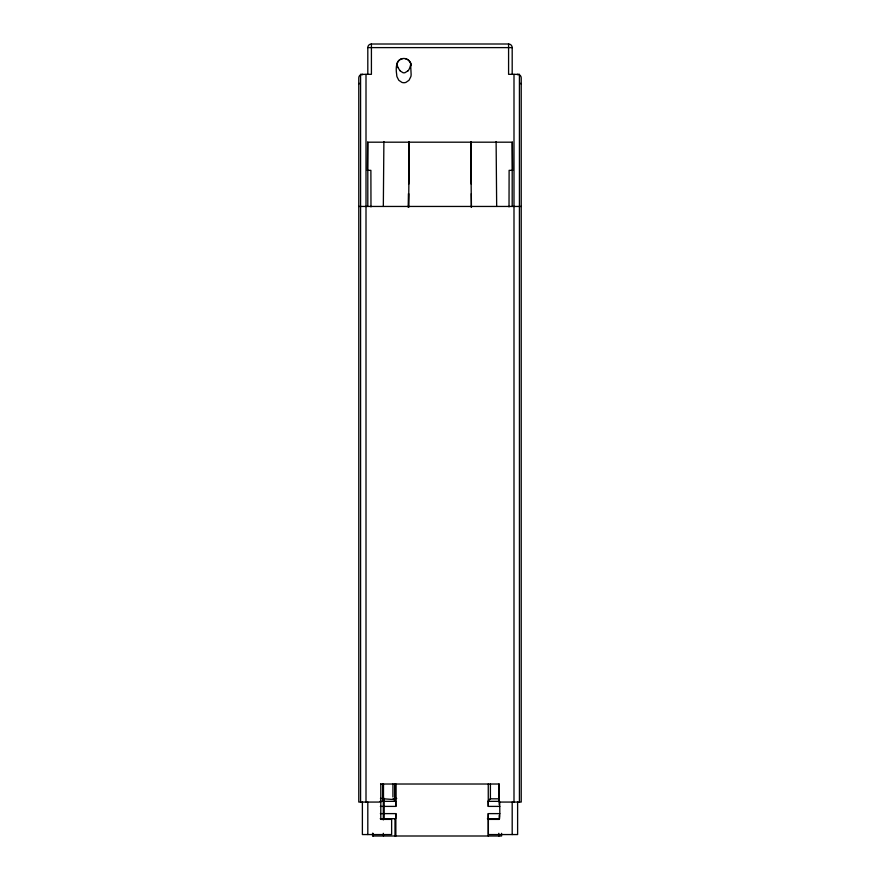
<?xml version="1.0" encoding="UTF-8"?>
<svg xmlns="http://www.w3.org/2000/svg" width="880" height="880" viewBox="0 0 880 880"><rect width="100%" height="100%" fill="white"/><g stroke="black" fill="none" stroke-linecap="round" stroke-linejoin="round"><path stroke-width="1.32" d="M499.697 801.35L487.949 801.35L490.402 798.82L490.402 784.014M509.025 206.899L509.113 170.346L512.776 170.346M409.299 141.691L408.628 207.35M410.553 62.854L411.125 74.382A9.548 9.548 0 0 1 410.839 76.681L409.002 80.278L405.889 82.401A6.314 6.314 0 0 1 401.918 82.401L398.794 80.278L396.957 76.681A9.548 9.548 0 0 1 396.682 74.382C395.791 69.3 395.538 59.576 402.721 58.542M408.573 207.35L408.683 193.677M408.76 184.096L409.09 141.691M367.4 169.62L367.642 142.054M383.328 206.448L383.889 141.559M408.276 207.35L408.419 193.677M408.76 159.478L408.936 141.691M383.834 801.35L383.911 798.82L392.612 799.469M384.186 818.675L384.186 801.35M380.347 813.615L395.846 813.615L395.736 818.675L380.237 818.675M488.147 818.675L488.257 813.615L499.807 813.615L499.73 802.604M499.73 817.41L499.807 813.615M410.718 64.702L409.772 67.705A13.42 12.023 14.1 0 1 407.836 71.137M407.66 71.005L405.02 72.666A3.696 3.234 0 0 1 403.062 72.732L399.905 70.752M489.72 799.447L490.402 798.82M361.79 74.371L371.415 74.327L371.415 44.011L508.585 44A3.608 3.608 0 0 1 512.193 47.608L512.193 74.36M367.807 74.36L367.807 47.608L512.182 47.608M518.21 74.371L508.585 74.327L508.585 44.011M367.224 170.346L370.887 170.346L370.975 206.899M358.776 206.448L521.224 206.448M380.556 784.014L499.202 784.014L499.202 804.738M380.435 798.457L384.461 798.457M394.053 798.457L396.737 798.457M490.754 798.82L499.422 798.82M380.006 801.35L395.736 801.35L395.846 806.399L380.347 806.399M380.798 802.065L358.776 802.065L358.776 77.935A3.608 3.608 0 0 1 362.384 74.327L362.384 74.36M499.202 802.065L521.224 802.065L521.224 77.935A3.608 3.608 0 0 0 517.616 74.327L517.616 74.36M488.147 801.35L488.257 806.399L499.807 806.399M487.41 818.675L499.697 818.675M405.086 58.542L408.32 59.95L410.498 62.722M383.988 801.35L382.558 798.853L383.13 799.447M394.801 800.756L395.384 801.35L395.384 784.014M393.525 799.447L392.964 798.853L395.538 801.35L395.538 784.014M398.035 67.705L397.078 64.702M383.911 798.82L383.977 800.261M471.372 207.35L470.701 141.691M512.358 142.054L512.6 169.62M496.111 141.559L496.672 206.448M471.031 141.691L471.075 145.794M470.91 141.691L471.24 184.096M471.317 193.677L471.427 207.35M519.42 74.811L519.42 802.065M517.616 802.065L517.616 834.559L488.367 834.559L488.367 819.39L499.202 819.39L499.202 815.397M513.997 74.327L513.997 802.065M512.193 206.448L512.193 142.186L367.807 142.186L367.807 206.448M512.193 802.065L512.193 834.559M501.589 833.338L501.589 836L372.57 836L372.57 833.261M499.004 784.014L499.004 800.008M498.817 833.316L498.96 836M488.257 784.014L488.257 806.399M488.257 813.615L488.257 836M395.846 784.014L395.846 806.399M395.846 813.615L395.846 836M395.043 784.014L395.043 801.35M394.999 818.675L394.999 836M392.931 784.014L392.931 797.016M383.493 784.014L383.493 801.35M383.306 798.457L383.306 819.907M383.306 833.316L383.449 836M382.657 784.014L382.657 798.457M380.798 784.014L380.798 819.39L391.633 819.39L391.633 834.559L362.384 834.559L362.384 802.065M373.087 833.338L373.087 836M367.807 802.065L367.807 834.559M366.003 74.327L366.003 802.065M360.58 74.811L360.58 802.065M410.729 63.767A20.042 14.938 71.7 0 1 410.575 64.625M400.092 70.62A13.673 11.946 -0.1 0 1 398.178 67.65M396.924 64.79A20.042 15.246 -70.2 0 1 396.748 63.91M396.682 65.659A7.216 7.216 0 0 1 403.898 58.443A7.216 7.216 0 0 1 411.125 65.659M367.807 47.608A3.608 3.608 0 0 1 371.415 44M517.231 74.569A5.83 1.001 0.5 0 1 518.089 74.723M520.597 83.325A3.608 1.529 0 0 1 521.224 84.183M519.299 74.151A5.83 1.694 -11.7 0 1 519.211 74.58M361.911 74.723A5.83 1.001 -0.5 0 1 362.769 74.569M358.776 84.183A3.608 1.529 0 0 1 359.403 83.325M360.789 74.58A5.83 1.694 11.7 0 1 360.701 74.151"/></g></svg>
